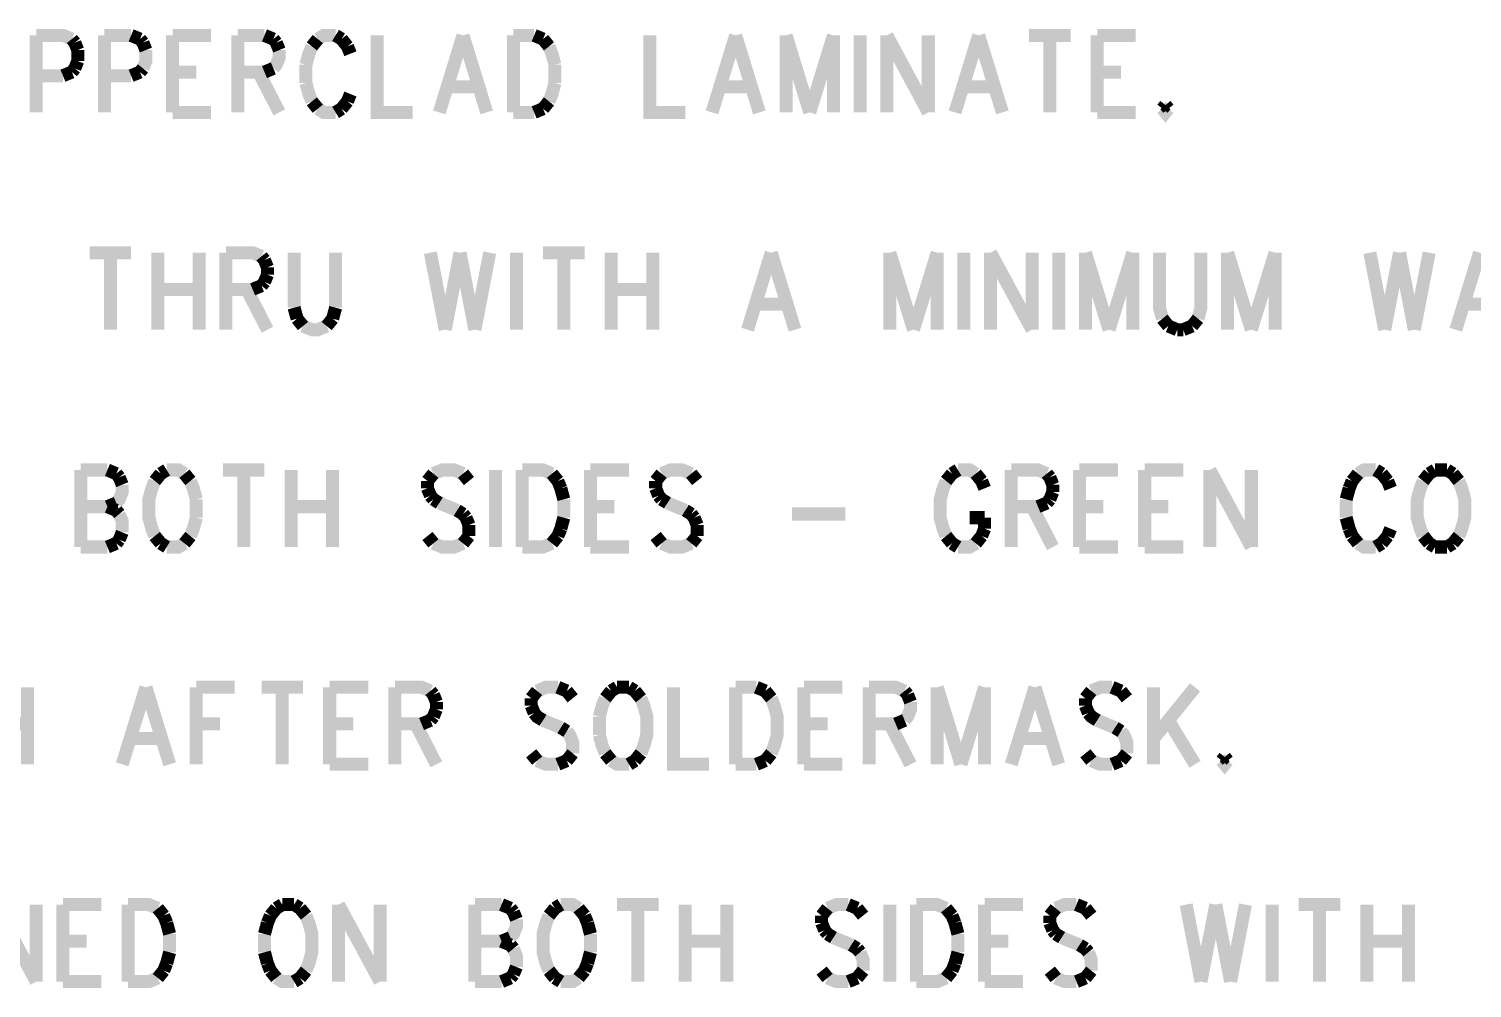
# Model space of a CAD drawing. Extents: x 5.82 to 15.01, y 4.82 to 9.83.
# Drawn here: x 8.081 to 9.741, y 6.125 to 7.229 of the extents above; entities that cross this region are included whole.
import ezdxf

# ---------------------------------------------------------------- set-up
doc = ezdxf.new("R2010")
doc.units = 0
doc.layers.add('DD_PHO', color=1, linetype='CONTINUOUS')

msp = doc.modelspace()

# ---------------------------------------------------------------- linework, layer by layer
at = {"layer": 'DD_PHO', "const_width": 0.015}
for points in [[(8.08931, 7.22109), (8.08931, 7.1325)], [(8.08931, 7.22109), (8.12, 7.22109), (8.13022, 7.21687)], [(8.13022, 7.21687), (8.13363, 7.21265)], [(8.16772, 7.22109), (8.16772, 7.1325)], [(8.16772, 7.22109), (8.1984, 7.22109)], [(8.1984, 7.22109), (8.20863, 7.21687)], [(8.20863, 7.21687), (8.21204, 7.21265)], [(8.24613, 7.22109), (8.24613, 7.1325)], [(8.24613, 7.22109), (8.29045, 7.22109)], [(8.32113, 7.22109), (8.32113, 7.1325)], [(8.32113, 7.22109), (8.35181, 7.22109)], [(8.35181, 7.22109), (8.36204, 7.21687)], [(8.36204, 7.21687), (8.36545, 7.21265)], [(8.41318, 7.21687), (8.40636, 7.20843)], [(8.43363, 7.22109), (8.42, 7.22109), (8.41318, 7.21687)], [(8.44045, 7.21687), (8.43363, 7.22109)], [(8.44727, 7.20843), (8.44045, 7.21687)], [(8.48136, 7.22109), (8.48136, 7.1325), (8.52227, 7.1325)], [(8.58022, 7.22109), (8.55295, 7.1325)], [(8.58022, 7.22109), (8.6075, 7.1325)], [(8.63818, 7.22109), (8.63818, 7.1325)], [(8.63818, 7.22109), (8.66204, 7.22109)], [(8.66204, 7.22109), (8.67227, 7.21687)], [(8.67227, 7.21687), (8.67909, 7.20843)], [(8.795, 7.22109), (8.795, 7.1325), (8.8359, 7.1325)], [(8.89386, 7.22109), (8.86659, 7.1325)], [(8.89386, 7.22109), (8.92113, 7.1325)], [(8.95181, 7.22109), (8.95181, 7.1325)], [(8.95181, 7.22109), (8.97909, 7.1325)], [(9.00636, 7.22109), (8.97909, 7.1325)], [(9.00636, 7.22109), (9.00636, 7.1325)], [(9.03704, 7.22109), (9.03704, 7.1325)], [(9.06772, 7.22109), (9.06772, 7.1325)], [(9.06772, 7.22109), (9.11545, 7.1325)], [(9.11545, 7.22109), (9.11545, 7.1325)], [(9.1734, 7.22109), (9.14613, 7.1325)], [(9.1734, 7.22109), (9.20068, 7.1325)], [(9.23136, 7.22109), (9.27909, 7.22109)], [(9.25522, 7.22109), (9.25522, 7.1325)], [(9.30977, 7.22109), (9.30977, 7.1325)], [(9.30977, 7.22109), (9.35409, 7.22109)], [(8.13363, 7.21265), (8.13704, 7.20421)], [(8.13704, 7.20421), (8.13704, 7.19156)], [(8.21204, 7.21265), (8.21545, 7.20421)], [(8.21545, 7.20421), (8.21545, 7.19156), (8.21204, 7.18312)], [(8.36886, 7.20421), (8.36886, 7.19578), (8.36545, 7.18734), (8.36204, 7.18312)], [(8.36545, 7.21265), (8.36886, 7.20421)], [(8.40636, 7.20843), (8.40295, 7.2), (8.39954, 7.18734)], [(8.45068, 7.2), (8.44727, 7.20843)], [(8.67909, 7.20843), (8.6825, 7.2), (8.6859, 7.18734)], [(8.13363, 7.18312), (8.13022, 7.1789)], [(8.13704, 7.19156), (8.13363, 7.18312)], [(8.21204, 7.18312), (8.20863, 7.1789)], [(8.36204, 7.18312), (8.35181, 7.1789)], [(8.39954, 7.18734), (8.39954, 7.16625)], [(8.6859, 7.18734), (8.6859, 7.16625)], [(8.12, 7.17468), (8.08931, 7.17468)], [(8.13022, 7.1789), (8.12, 7.17468)], [(8.1984, 7.17468), (8.16772, 7.17468)], [(8.20863, 7.1789), (8.1984, 7.17468)], [(8.24613, 7.1789), (8.2734, 7.1789)], [(8.35181, 7.1789), (8.32113, 7.1789)], [(8.345, 7.1789), (8.36886, 7.1325)], [(8.39954, 7.16625), (8.40295, 7.15359), (8.40636, 7.14515)], [(8.6859, 7.16625), (8.6825, 7.15359), (8.67909, 7.14515)], [(9.30977, 7.1789), (9.33704, 7.1789)], [(8.44727, 7.14515), (8.45068, 7.15359)], [(8.56318, 7.16203), (8.59727, 7.16203)], [(8.87681, 7.16203), (8.9109, 7.16203)], [(9.15636, 7.16203), (9.19045, 7.16203)], [(8.24613, 7.1325), (8.29045, 7.1325)], [(8.40636, 7.14515), (8.41318, 7.13671)], [(8.41318, 7.13671), (8.42, 7.1325), (8.43363, 7.1325)], [(8.43363, 7.1325), (8.44045, 7.13671)], [(8.44045, 7.13671), (8.44727, 7.14515)], [(8.66204, 7.1325), (8.63818, 7.1325)], [(8.67227, 7.13671), (8.66204, 7.1325)], [(8.67909, 7.14515), (8.67227, 7.13671)], [(9.30977, 7.1325), (9.35409, 7.1325)], [(9.38818, 7.14093), (9.38477, 7.13671)], [(9.38477, 7.13671), (9.38818, 7.1325), (9.39159, 7.13671)], [(9.39159, 7.13671), (9.38818, 7.14093)], [(8.15068, 6.97109), (8.1984, 6.97109)], [(8.17454, 6.97109), (8.17454, 6.8825)], [(8.22909, 6.97109), (8.22909, 6.8825)], [(8.27681, 6.97109), (8.27681, 6.8825)], [(8.3075, 6.97109), (8.3075, 6.8825)], [(8.3075, 6.97109), (8.33818, 6.97109), (8.3484, 6.96687)], [(8.3484, 6.96687), (8.35181, 6.96265)], [(8.3859, 6.97109), (8.3859, 6.90781)], [(8.43363, 6.90781), (8.43363, 6.97109)], [(8.54272, 6.97109), (8.55977, 6.8825)], [(8.57681, 6.97109), (8.55977, 6.8825)], [(8.57681, 6.97109), (8.59386, 6.8825)], [(8.6109, 6.97109), (8.59386, 6.8825)], [(8.64159, 6.97109), (8.64159, 6.8825)], [(8.67227, 6.97109), (8.72, 6.97109)], [(8.69613, 6.97109), (8.69613, 6.8825)], [(8.75068, 6.97109), (8.75068, 6.8825)], [(8.7984, 6.97109), (8.7984, 6.8825)], [(8.93477, 6.97109), (8.9075, 6.8825)], [(8.93477, 6.97109), (8.96204, 6.8825)], [(9.07113, 6.97109), (9.07113, 6.8825)], [(9.07113, 6.97109), (9.0984, 6.8825)], [(9.12568, 6.97109), (9.0984, 6.8825)], [(9.12568, 6.97109), (9.12568, 6.8825)], [(9.15636, 6.97109), (9.15636, 6.8825)], [(9.18704, 6.97109), (9.18704, 6.8825)], [(9.18704, 6.97109), (9.23477, 6.8825)], [(9.23477, 6.97109), (9.23477, 6.8825)], [(9.26545, 6.97109), (9.26545, 6.8825)], [(9.29613, 6.97109), (9.29613, 6.8825)], [(9.29613, 6.97109), (9.3234, 6.8825)], [(9.35068, 6.97109), (9.3234, 6.8825)], [(9.35068, 6.97109), (9.35068, 6.8825)], [(9.38136, 6.97109), (9.38136, 6.90781), (9.38477, 6.89515)], [(9.42568, 6.89515), (9.42909, 6.90781), (9.42909, 6.97109)], [(9.45977, 6.97109), (9.45977, 6.8825)], [(9.45977, 6.97109), (9.48704, 6.8825)], [(9.51431, 6.97109), (9.48704, 6.8825)], [(9.51431, 6.97109), (9.51431, 6.8825)], [(9.6234, 6.97109), (9.64045, 6.8825)], [(9.6575, 6.97109), (9.64045, 6.8825)], [(9.6575, 6.97109), (9.67454, 6.8825)], [(9.69159, 6.97109), (9.67454, 6.8825)], [(9.74954, 6.97109), (9.72227, 6.8825)], [(8.35181, 6.96265), (8.35522, 6.95421)], [(8.35522, 6.95421), (8.35522, 6.94578)], [(8.3484, 6.93312), (8.33818, 6.9289)], [(8.35181, 6.93734), (8.3484, 6.93312)], [(8.35522, 6.94578), (8.35181, 6.93734)], [(8.22909, 6.9289), (8.27681, 6.9289)], [(8.33818, 6.9289), (8.3075, 6.9289)], [(8.33136, 6.9289), (8.35522, 6.8825)], [(8.75068, 6.9289), (8.7984, 6.9289)], [(8.3859, 6.90781), (8.38931, 6.89515)], [(8.43022, 6.89515), (8.43363, 6.90781)], [(8.91772, 6.91203), (8.95181, 6.91203)], [(9.7325, 6.91203), (9.76659, 6.91203)], [(8.38931, 6.89515), (8.39613, 6.88671)], [(8.39613, 6.88671), (8.40636, 6.8825), (8.41318, 6.8825), (8.4234, 6.88671)], [(8.4234, 6.88671), (8.43022, 6.89515)], [(9.38477, 6.89515), (9.39159, 6.88671)], [(9.39159, 6.88671), (9.40181, 6.8825)], [(9.40181, 6.8825), (9.40863, 6.8825)], [(9.40863, 6.8825), (9.41886, 6.88671)], [(9.41886, 6.88671), (9.42568, 6.89515)], [(8.14045, 6.72109), (8.14045, 6.6325)], [(8.14045, 6.72109), (8.17113, 6.72109)], [(8.17113, 6.72109), (8.18136, 6.71687)], [(8.18136, 6.71687), (8.18477, 6.71265)], [(8.2325, 6.71687), (8.22568, 6.70843)], [(8.23931, 6.72109), (8.2325, 6.71687)], [(8.25977, 6.71687), (8.25295, 6.72109), (8.23931, 6.72109)], [(8.26659, 6.70843), (8.25977, 6.71687)], [(8.30409, 6.72109), (8.35181, 6.72109)], [(8.32795, 6.72109), (8.32795, 6.6325)], [(8.3825, 6.72109), (8.3825, 6.6325)], [(8.43022, 6.72109), (8.43022, 6.6325)], [(8.54613, 6.71687), (8.53931, 6.70843)], [(8.58022, 6.71687), (8.57, 6.72109), (8.55636, 6.72109), (8.54613, 6.71687)], [(8.58704, 6.70843), (8.58022, 6.71687)], [(8.61772, 6.72109), (8.61772, 6.6325)], [(8.6484, 6.72109), (8.6484, 6.6325)], [(8.6484, 6.72109), (8.67227, 6.72109), (8.6825, 6.71687)], [(8.6825, 6.71687), (8.68931, 6.70843)], [(8.72681, 6.72109), (8.72681, 6.6325)], [(8.72681, 6.72109), (8.77113, 6.72109)], [(8.80863, 6.71687), (8.80181, 6.70843)], [(8.84272, 6.71687), (8.8325, 6.72109), (8.81886, 6.72109), (8.80863, 6.71687)], [(8.84954, 6.70843), (8.84272, 6.71687)], [(9.14272, 6.71687), (9.1359, 6.70843)], [(9.14954, 6.72109), (9.14272, 6.71687)], [(9.17, 6.71687), (9.16318, 6.72109), (9.14954, 6.72109)], [(9.17681, 6.70843), (9.17, 6.71687)], [(9.2109, 6.72109), (9.2109, 6.6325)], [(9.2109, 6.72109), (9.24159, 6.72109), (9.25181, 6.71687)], [(9.25181, 6.71687), (9.25522, 6.71265)], [(9.28931, 6.72109), (9.28931, 6.6325)], [(9.28931, 6.72109), (9.33363, 6.72109)], [(9.36431, 6.72109), (9.36431, 6.6325)], [(9.36431, 6.72109), (9.40863, 6.72109)], [(9.43931, 6.72109), (9.43931, 6.6325)], [(9.43931, 6.72109), (9.48704, 6.6325)], [(9.48704, 6.72109), (9.48704, 6.6325)], [(9.60977, 6.71687), (9.60295, 6.70843)], [(9.63022, 6.72109), (9.61659, 6.72109), (9.60977, 6.71687)], [(9.63704, 6.71687), (9.63022, 6.72109)], [(9.64386, 6.70843), (9.63704, 6.71687)], [(9.69159, 6.71687), (9.68477, 6.70843)], [(9.6984, 6.72109), (9.69159, 6.71687)], [(9.71204, 6.72109), (9.6984, 6.72109)], [(9.71886, 6.71687), (9.71204, 6.72109)], [(9.72568, 6.70843), (9.71886, 6.71687)], [(8.18818, 6.70421), (8.18818, 6.69578), (8.18477, 6.68734), (8.18136, 6.68312)], [(8.18477, 6.71265), (8.18818, 6.70421)], [(8.22568, 6.70843), (8.22227, 6.7), (8.21886, 6.68734), (8.21886, 6.66625), (8.22227, 6.65359), (8.22568, 6.64515)], [(8.2734, 6.68734), (8.27, 6.7), (8.26659, 6.70843)], [(8.53931, 6.70843), (8.53931, 6.7)], [(8.53931, 6.7), (8.54272, 6.69156)], [(8.68931, 6.70843), (8.69272, 6.7)], [(8.69272, 6.7), (8.69613, 6.68734)], [(8.80181, 6.70843), (8.80181, 6.7)], [(8.80181, 6.7), (8.80522, 6.69156)], [(9.1359, 6.70843), (9.1325, 6.7), (9.12909, 6.68734), (9.12909, 6.66625), (9.1325, 6.65359), (9.1359, 6.64515)], [(9.18022, 6.7), (9.17681, 6.70843)], [(9.25522, 6.71265), (9.25863, 6.70421)], [(9.25863, 6.70421), (9.25863, 6.69578)], [(9.59954, 6.7), (9.59613, 6.68734)], [(9.60295, 6.70843), (9.59954, 6.7)], [(9.64727, 6.7), (9.64386, 6.70843)], [(9.68477, 6.70843), (9.68136, 6.7), (9.67795, 6.68734), (9.67795, 6.66625), (9.68136, 6.65359), (9.68477, 6.64515)], [(9.72568, 6.64515), (9.72909, 6.65359), (9.7325, 6.66625), (9.7325, 6.68734), (9.72909, 6.7), (9.72568, 6.70843)], [(8.2734, 6.66625), (8.2734, 6.68734)], [(8.54272, 6.69156), (8.54613, 6.68734)], [(8.54613, 6.68734), (8.55295, 6.68312)], [(8.69613, 6.68734), (8.69613, 6.66625)], [(8.80522, 6.69156), (8.80863, 6.68734)], [(8.80863, 6.68734), (8.81545, 6.68312)], [(9.25522, 6.68734), (9.25181, 6.68312)], [(9.25863, 6.69578), (9.25522, 6.68734)], [(9.59613, 6.68734), (9.59613, 6.66625)], [(8.14045, 6.6789), (8.17113, 6.6789)], [(8.18136, 6.68312), (8.17113, 6.6789)], [(8.17113, 6.6789), (8.18136, 6.67468)], [(8.18136, 6.67468), (8.18477, 6.67046)], [(8.18477, 6.67046), (8.18818, 6.66203), (8.18818, 6.64937)], [(8.3825, 6.6789), (8.43022, 6.6789)], [(8.55295, 6.68312), (8.5734, 6.67468)], [(8.5734, 6.67468), (8.58022, 6.67046)], [(8.58022, 6.67046), (8.58363, 6.66625)], [(8.72681, 6.6789), (8.75409, 6.6789)], [(8.81545, 6.68312), (8.8359, 6.67468)], [(8.8359, 6.67468), (8.84272, 6.67046)], [(8.84272, 6.67046), (8.84613, 6.66625)], [(8.95863, 6.67046), (9.02, 6.67046)], [(9.24159, 6.6789), (9.2109, 6.6789)], [(9.23477, 6.6789), (9.25863, 6.6325)], [(9.25181, 6.68312), (9.24159, 6.6789)], [(9.28931, 6.6789), (9.31659, 6.6789)], [(9.36431, 6.6789), (9.39159, 6.6789)], [(8.26659, 6.64515), (8.27, 6.65359), (8.2734, 6.66625)], [(8.58363, 6.66625), (8.58704, 6.65781)], [(8.58704, 6.65781), (8.58704, 6.64515)], [(8.69272, 6.65359), (8.68931, 6.64515)], [(8.69613, 6.66625), (8.69272, 6.65359)], [(8.84613, 6.66625), (8.84954, 6.65781)], [(8.84954, 6.65781), (8.84954, 6.64515)], [(9.16318, 6.66625), (9.18022, 6.66625)], [(9.17681, 6.64515), (9.18022, 6.65359)], [(9.18022, 6.65359), (9.18022, 6.66625)], [(9.59613, 6.66625), (9.59954, 6.65359)], [(9.59954, 6.65359), (9.60295, 6.64515)], [(9.64386, 6.64515), (9.64727, 6.65359)], [(8.18136, 6.63671), (8.17113, 6.6325)], [(8.18477, 6.64093), (8.18136, 6.63671)], [(8.18818, 6.64937), (8.18477, 6.64093)], [(8.22568, 6.64515), (8.2325, 6.63671)], [(8.2325, 6.63671), (8.23931, 6.6325)], [(8.23931, 6.6325), (8.25295, 6.6325), (8.25977, 6.63671)], [(8.25977, 6.63671), (8.26659, 6.64515)], [(8.54613, 6.63671), (8.53931, 6.64515)], [(8.58022, 6.63671), (8.57, 6.6325), (8.55636, 6.6325), (8.54613, 6.63671)], [(8.58704, 6.64515), (8.58022, 6.63671)], [(8.6825, 6.63671), (8.67227, 6.6325), (8.6484, 6.6325)], [(8.68931, 6.64515), (8.6825, 6.63671)], [(8.80863, 6.63671), (8.80181, 6.64515)], [(8.84272, 6.63671), (8.8325, 6.6325), (8.81886, 6.6325), (8.80863, 6.63671)], [(8.84954, 6.64515), (8.84272, 6.63671)], [(9.1359, 6.64515), (9.14272, 6.63671)], [(9.14272, 6.63671), (9.14954, 6.6325)], [(9.14954, 6.6325), (9.16318, 6.6325), (9.17, 6.63671)], [(9.17, 6.63671), (9.17681, 6.64515)], [(9.60295, 6.64515), (9.60977, 6.63671)], [(9.60977, 6.63671), (9.61659, 6.6325), (9.63022, 6.6325)], [(9.63022, 6.6325), (9.63704, 6.63671)], [(9.63704, 6.63671), (9.64386, 6.64515)], [(9.68477, 6.64515), (9.69159, 6.63671)], [(9.69159, 6.63671), (9.6984, 6.6325)], [(9.71204, 6.6325), (9.71886, 6.63671)], [(9.71886, 6.63671), (9.72568, 6.64515)], [(8.17113, 6.6325), (8.14045, 6.6325)], [(8.72681, 6.6325), (8.77113, 6.6325)], [(9.28931, 6.6325), (9.33363, 6.6325)], [(9.36431, 6.6325), (9.40863, 6.6325)], [(9.6984, 6.6325), (9.71204, 6.6325)], [(8.07909, 6.47109), (8.07909, 6.3825)], [(8.21545, 6.47109), (8.18818, 6.3825)], [(8.21545, 6.47109), (8.24272, 6.3825)], [(8.2734, 6.47109), (8.2734, 6.3825)], [(8.2734, 6.47109), (8.31772, 6.47109)], [(8.3484, 6.47109), (8.39613, 6.47109)], [(8.37227, 6.47109), (8.37227, 6.3825)], [(8.42681, 6.47109), (8.42681, 6.3825)], [(8.42681, 6.47109), (8.47113, 6.47109)], [(8.50181, 6.47109), (8.50181, 6.3825)], [(8.50181, 6.47109), (8.5325, 6.47109), (8.54272, 6.46687)], [(8.68931, 6.47109), (8.67568, 6.47109), (8.66545, 6.46687)], [(8.69954, 6.46687), (8.68931, 6.47109)], [(8.7575, 6.47109), (8.75068, 6.46687)], [(8.77113, 6.47109), (8.7575, 6.47109)], [(8.77795, 6.46687), (8.77113, 6.47109)], [(8.82227, 6.47109), (8.82227, 6.3825), (8.86318, 6.3825)], [(8.89386, 6.47109), (8.89386, 6.3825)], [(8.89386, 6.47109), (8.91772, 6.47109)], [(8.91772, 6.47109), (8.92795, 6.46687)], [(8.97227, 6.47109), (8.97227, 6.3825)], [(8.97227, 6.47109), (9.01659, 6.47109)], [(9.04727, 6.47109), (9.04727, 6.3825)], [(9.04727, 6.47109), (9.07795, 6.47109), (9.08818, 6.46687)], [(9.12568, 6.47109), (9.12568, 6.3825)], [(9.12568, 6.47109), (9.15295, 6.3825)], [(9.18022, 6.47109), (9.15295, 6.3825)], [(9.18022, 6.47109), (9.18022, 6.3825)], [(9.23818, 6.47109), (9.2109, 6.3825)], [(9.23818, 6.47109), (9.26545, 6.3825)], [(9.32681, 6.47109), (9.31318, 6.47109), (9.30295, 6.46687)], [(9.33704, 6.46687), (9.32681, 6.47109)], [(9.37454, 6.47109), (9.37454, 6.3825)], [(9.42227, 6.47109), (9.37454, 6.41203)], [(8.54272, 6.46687), (8.54613, 6.46265)], [(8.54613, 6.46265), (8.54954, 6.45421)], [(8.54954, 6.45421), (8.54954, 6.44578)], [(8.66545, 6.46687), (8.65863, 6.45843)], [(8.65863, 6.45843), (8.65863, 6.45)], [(8.70636, 6.45843), (8.69954, 6.46687)], [(8.74386, 6.45843), (8.74045, 6.45), (8.73704, 6.43734)], [(8.75068, 6.46687), (8.74386, 6.45843)], [(8.78477, 6.45843), (8.77795, 6.46687)], [(8.78477, 6.39515), (8.78818, 6.40359), (8.79159, 6.41625), (8.79159, 6.43734), (8.78818, 6.45), (8.78477, 6.45843)], [(8.92795, 6.46687), (8.93477, 6.45843)], [(8.93477, 6.45843), (8.93818, 6.45), (8.94159, 6.43734), (8.94159, 6.41625), (8.93818, 6.40359), (8.93477, 6.39515)], [(9.08818, 6.46687), (9.09159, 6.46265)], [(9.095, 6.45421), (9.095, 6.44578), (9.09159, 6.43734), (9.08818, 6.43312)], [(9.09159, 6.46265), (9.095, 6.45421)], [(9.30295, 6.46687), (9.29613, 6.45843)], [(9.29613, 6.45843), (9.29613, 6.45)], [(9.34386, 6.45843), (9.33704, 6.46687)], [(8.54613, 6.43734), (8.54272, 6.43312)], [(8.54954, 6.44578), (8.54613, 6.43734)], [(8.65863, 6.45), (8.66204, 6.44156)], [(8.66204, 6.44156), (8.66545, 6.43734), (8.67227, 6.43312)], [(8.73704, 6.43734), (8.73704, 6.41625)], [(9.29613, 6.45), (9.29954, 6.44156)], [(9.29954, 6.44156), (9.30295, 6.43734), (9.30977, 6.43312)], [(8.03136, 6.4289), (8.07909, 6.4289)], [(8.2734, 6.4289), (8.30068, 6.4289)], [(8.42681, 6.4289), (8.45409, 6.4289)], [(8.5325, 6.4289), (8.50181, 6.4289)], [(8.52568, 6.4289), (8.54954, 6.3825)], [(8.54272, 6.43312), (8.5325, 6.4289)], [(8.67227, 6.43312), (8.69272, 6.42468)], [(8.69272, 6.42468), (8.69954, 6.42046)], [(8.69954, 6.42046), (8.70295, 6.41625), (8.70636, 6.40781), (8.70636, 6.39515)], [(8.97227, 6.4289), (8.99954, 6.4289)], [(9.07795, 6.4289), (9.04727, 6.4289)], [(9.07113, 6.4289), (9.095, 6.3825)], [(9.08818, 6.43312), (9.07795, 6.4289)], [(9.30977, 6.43312), (9.33022, 6.42468)], [(9.33022, 6.42468), (9.33704, 6.42046)], [(9.33704, 6.42046), (9.34045, 6.41625), (9.34386, 6.40781), (9.34386, 6.39515)], [(9.39159, 6.43312), (9.42227, 6.3825)], [(8.1984, 6.41203), (8.2325, 6.41203)], [(8.73704, 6.41625), (8.74045, 6.40359), (8.74386, 6.39515)], [(9.22113, 6.41203), (9.25522, 6.41203)], [(8.66545, 6.38671), (8.65863, 6.39515)], [(8.68931, 6.3825), (8.67568, 6.3825), (8.66545, 6.38671)], [(8.69954, 6.38671), (8.68931, 6.3825)], [(8.70636, 6.39515), (8.69954, 6.38671)], [(8.74386, 6.39515), (8.75068, 6.38671)], [(8.75068, 6.38671), (8.7575, 6.3825), (8.77113, 6.3825)], [(8.77113, 6.3825), (8.77795, 6.38671)], [(8.77795, 6.38671), (8.78477, 6.39515)], [(8.92795, 6.38671), (8.91772, 6.3825)], [(8.93477, 6.39515), (8.92795, 6.38671)], [(9.30295, 6.38671), (9.29613, 6.39515)], [(9.32681, 6.3825), (9.31318, 6.3825), (9.30295, 6.38671)], [(9.33704, 6.38671), (9.32681, 6.3825)], [(9.34386, 6.39515), (9.33704, 6.38671)], [(9.45636, 6.39093), (9.45295, 6.38671)], [(9.45295, 6.38671), (9.45636, 6.3825), (9.45977, 6.38671)], [(9.45977, 6.38671), (9.45636, 6.39093)], [(8.42681, 6.3825), (8.47113, 6.3825)], [(8.91772, 6.3825), (8.89386, 6.3825)], [(8.97227, 6.3825), (9.01659, 6.3825)], [(8.04159, 6.22109), (8.08931, 6.1325)], [(8.08931, 6.22109), (8.08931, 6.1325)], [(8.12, 6.22109), (8.12, 6.1325)], [(8.12, 6.22109), (8.16431, 6.22109)], [(8.195, 6.22109), (8.195, 6.1325)], [(8.195, 6.22109), (8.21886, 6.22109), (8.22909, 6.21687)], [(8.37227, 6.22109), (8.36545, 6.21687)], [(8.3859, 6.22109), (8.37227, 6.22109)], [(8.39272, 6.21687), (8.3859, 6.22109)], [(8.43704, 6.22109), (8.43704, 6.1325)], [(8.43704, 6.22109), (8.48477, 6.1325)], [(8.48477, 6.22109), (8.48477, 6.1325)], [(8.59386, 6.22109), (8.59386, 6.1325)], [(8.59386, 6.22109), (8.62454, 6.22109)], [(8.62454, 6.22109), (8.63477, 6.21687)], [(8.69272, 6.22109), (8.6859, 6.21687)], [(8.71318, 6.21687), (8.70636, 6.22109), (8.69272, 6.22109)], [(8.7575, 6.22109), (8.80522, 6.22109)], [(8.78136, 6.22109), (8.78136, 6.1325)], [(8.8359, 6.22109), (8.8359, 6.1325)], [(8.88363, 6.22109), (8.88363, 6.1325)], [(9.0234, 6.22109), (9.00977, 6.22109), (8.99954, 6.21687)], [(9.03363, 6.21687), (9.0234, 6.22109)], [(9.07113, 6.22109), (9.07113, 6.1325)], [(9.10181, 6.22109), (9.10181, 6.1325)], [(9.10181, 6.22109), (9.12568, 6.22109), (9.1359, 6.21687)], [(9.18022, 6.22109), (9.18022, 6.1325)], [(9.18022, 6.22109), (9.22454, 6.22109)], [(9.2859, 6.22109), (9.27227, 6.22109), (9.26204, 6.21687)], [(9.29613, 6.21687), (9.2859, 6.22109)], [(9.41204, 6.22109), (9.42909, 6.1325)], [(9.44613, 6.22109), (9.42909, 6.1325)], [(9.44613, 6.22109), (9.46318, 6.1325)], [(9.48022, 6.22109), (9.46318, 6.1325)], [(9.5109, 6.22109), (9.5109, 6.1325)], [(9.54159, 6.22109), (9.58931, 6.22109)], [(9.56545, 6.22109), (9.56545, 6.1325)], [(9.62, 6.22109), (9.62, 6.1325)], [(9.66772, 6.22109), (9.66772, 6.1325)], [(8.22909, 6.21687), (8.2359, 6.20843)], [(8.2359, 6.20843), (8.23931, 6.2)], [(8.35863, 6.20843), (8.35522, 6.2)], [(8.36545, 6.21687), (8.35863, 6.20843)], [(8.39954, 6.20843), (8.39272, 6.21687)], [(8.39954, 6.14515), (8.40295, 6.15359), (8.40636, 6.16625), (8.40636, 6.18734), (8.40295, 6.2), (8.39954, 6.20843)], [(8.63477, 6.21687), (8.63818, 6.21265)], [(8.64159, 6.20421), (8.64159, 6.19578), (8.63818, 6.18734), (8.63477, 6.18312)], [(8.63818, 6.21265), (8.64159, 6.20421)], [(8.67909, 6.20843), (8.67568, 6.2), (8.67227, 6.18734), (8.67227, 6.16625), (8.67568, 6.15359), (8.67909, 6.14515)], [(8.6859, 6.21687), (8.67909, 6.20843)], [(8.72, 6.20843), (8.71318, 6.21687)], [(8.7234, 6.2), (8.72, 6.20843)], [(8.99954, 6.21687), (8.99272, 6.20843)], [(8.99272, 6.20843), (8.99272, 6.2)], [(9.04045, 6.20843), (9.03363, 6.21687)], [(9.1359, 6.21687), (9.14272, 6.20843)], [(9.14272, 6.20843), (9.14613, 6.2)], [(9.26204, 6.21687), (9.25522, 6.20843)], [(9.25522, 6.20843), (9.25522, 6.2)], [(9.30295, 6.20843), (9.29613, 6.21687)], [(8.23931, 6.2), (8.24272, 6.18734)], [(8.24272, 6.18734), (8.24272, 6.16625)], [(8.35522, 6.2), (8.35181, 6.18734)], [(8.35181, 6.18734), (8.35181, 6.16625)], [(8.72681, 6.18734), (8.7234, 6.2)], [(8.72681, 6.16625), (8.72681, 6.18734)], [(8.99272, 6.2), (8.99613, 6.19156)], [(8.99613, 6.19156), (8.99954, 6.18734)], [(8.99954, 6.18734), (9.00636, 6.18312)], [(9.14613, 6.2), (9.14954, 6.18734)], [(9.14954, 6.18734), (9.14954, 6.16625)], [(9.25522, 6.2), (9.25863, 6.19156)], [(9.25863, 6.19156), (9.26204, 6.18734)], [(9.26204, 6.18734), (9.26886, 6.18312)], [(8.12, 6.1789), (8.14727, 6.1789)], [(8.59386, 6.1789), (8.62454, 6.1789)], [(8.63477, 6.18312), (8.62454, 6.1789)], [(8.62454, 6.1789), (8.63477, 6.17468)], [(8.63477, 6.17468), (8.63818, 6.17046)], [(8.63818, 6.17046), (8.64159, 6.16203), (8.64159, 6.14937)], [(8.8359, 6.1789), (8.88363, 6.1789)], [(9.00636, 6.18312), (9.02681, 6.17468)], [(9.02681, 6.17468), (9.03363, 6.17046)], [(9.03363, 6.17046), (9.03704, 6.16625)], [(9.18022, 6.1789), (9.2075, 6.1789)], [(9.26886, 6.18312), (9.28931, 6.17468)], [(9.28931, 6.17468), (9.29613, 6.17046)], [(9.29613, 6.17046), (9.29954, 6.16625)], [(9.62, 6.1789), (9.66772, 6.1789)], [(8.23931, 6.15359), (8.2359, 6.14515)], [(8.24272, 6.16625), (8.23931, 6.15359)], [(8.35181, 6.16625), (8.35522, 6.15359)], [(8.35522, 6.15359), (8.35863, 6.14515)], [(8.72, 6.14515), (8.7234, 6.15359)], [(8.7234, 6.15359), (8.72681, 6.16625)], [(9.03704, 6.16625), (9.04045, 6.15781), (9.04045, 6.14515)], [(9.14613, 6.15359), (9.14272, 6.14515)], [(9.14954, 6.16625), (9.14613, 6.15359)], [(9.29954, 6.16625), (9.30295, 6.15781), (9.30295, 6.14515)], [(8.22909, 6.13671), (8.21886, 6.1325), (8.195, 6.1325)], [(8.2359, 6.14515), (8.22909, 6.13671)], [(8.35863, 6.14515), (8.36545, 6.13671)], [(8.36545, 6.13671), (8.37227, 6.1325), (8.3859, 6.1325)], [(8.3859, 6.1325), (8.39272, 6.13671)], [(8.39272, 6.13671), (8.39954, 6.14515)], [(8.63477, 6.13671), (8.62454, 6.1325)], [(8.63818, 6.14093), (8.63477, 6.13671)], [(8.64159, 6.14937), (8.63818, 6.14093)], [(8.67909, 6.14515), (8.6859, 6.13671)], [(8.6859, 6.13671), (8.69272, 6.1325)], [(8.69272, 6.1325), (8.70636, 6.1325), (8.71318, 6.13671)], [(8.71318, 6.13671), (8.72, 6.14515)], [(8.99954, 6.13671), (8.99272, 6.14515)], [(9.0234, 6.1325), (9.00977, 6.1325), (8.99954, 6.13671)], [(9.03363, 6.13671), (9.0234, 6.1325)], [(9.04045, 6.14515), (9.03363, 6.13671)], [(9.1359, 6.13671), (9.12568, 6.1325), (9.10181, 6.1325)], [(9.14272, 6.14515), (9.1359, 6.13671)], [(9.26204, 6.13671), (9.25522, 6.14515)], [(9.2859, 6.1325), (9.27227, 6.1325), (9.26204, 6.13671)], [(9.29613, 6.13671), (9.2859, 6.1325)], [(9.30295, 6.14515), (9.29613, 6.13671)], [(8.12, 6.1325), (8.16431, 6.1325)], [(8.62454, 6.1325), (8.59386, 6.1325)], [(9.18022, 6.1325), (9.22454, 6.1325)]]:
    msp.add_lwpolyline(points, dxfattribs=at)

doc.saveas('drawing.dxf')
